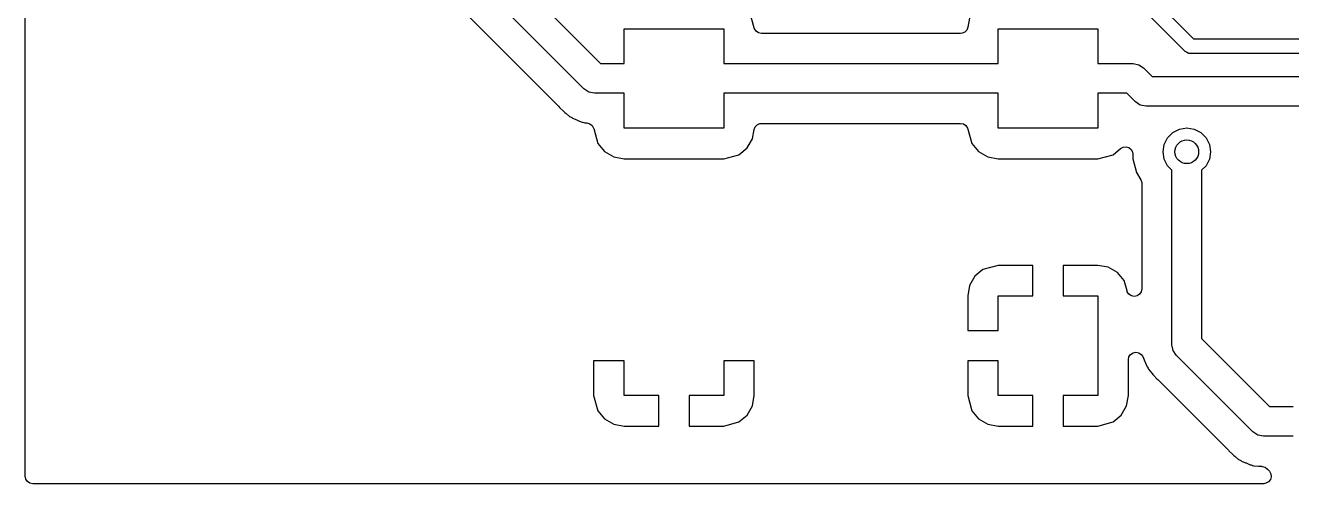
# Model space of a CAD drawing. Extents: x 6.22 to 8.56, y -5.56 to -4.02.
# Drawn here: x 6.22 to 7.06, y -5.56 to -5.256 of the extents above; entities that cross this region are included whole.
import ezdxf

# ---------------------------------------------------------------- set-up
doc = ezdxf.new("R2010")
doc.units = 0
doc.header["$MEASUREMENT"] = 0
doc.layers.add('BLACK', color=7, linetype='CONTINUOUS')

msp = doc.modelspace()

# ---------------------------------------------------------------- linework, layer by layer
at = {"layer": 'BLACK', "linetype": 'CONTINUOUS'}
for p, q in [((6.21996, -5.55504), (6.21996, -4.02496)), ((6.92581, -5.19652), (6.99437, -5.26508)), ((6.52284, -5.20304), (6.60138, -5.28157)), ((6.98885, -5.27348), (6.9203, -5.20492)), ((6.59034, -5.29838), (6.5118, -5.21984)), ((6.505, -5.24127), (6.57347, -5.30973)), ((6.70312, -5.25791), (6.70054, -5.24828)), ((6.84597, -5.25148), (6.84491, -5.25748)), ((6.61698, -5.28157), (6.61698, -5.25842)), ((6.61698, -5.25842), (6.68298, -5.25842)), ((6.68298, -5.25842), (6.68298, -5.28157)), ((6.70333, -5.25853), (6.70312, -5.25791)), ((6.70441, -5.26015), (6.70333, -5.25853)), ((6.70603, -5.26123), (6.70441, -5.26015)), ((6.70795, -5.26161), (6.70603, -5.26123)), ((6.83999, -5.26161), (6.70795, -5.26161)), ((6.84107, -5.2615), (6.83999, -5.26161)), ((6.84286, -5.26071), (6.84107, -5.2615)), ((6.8442, -5.2593), (6.84286, -5.26071)), ((6.84491, -5.25748), (6.8442, -5.2593)), ((6.86502, -5.28157), (6.86502, -5.25842)), ((6.86502, -5.25842), (6.93102, -5.25842)), ((6.93102, -5.25842), (6.93102, -5.28157)), ((6.99437, -5.26508), (7.34313, -5.26508)), ((6.98992, -5.27406), (6.98885, -5.27348)), ((6.99094, -5.27472), (6.98992, -5.27406)), ((6.99119, -5.27476), (6.99094, -5.27472)), ((6.99129, -5.27481), (6.99119, -5.27476)), ((6.99147, -5.2748), (6.99129, -5.27481)), ((6.99233, -5.27492), (6.99147, -5.2748)), ((7.34517, -5.27492), (6.99233, -5.27492)), ((6.60138, -5.28157), (6.61698, -5.28157)), ((6.68298, -5.28157), (6.86502, -5.28157)), ((6.93102, -5.28157), (6.95439, -5.28157)), ((6.95439, -5.28157), (6.95815, -5.28232)), ((6.95815, -5.28232), (6.96135, -5.28446)), ((6.96135, -5.28446), (6.96705, -5.29016)), ((6.96705, -5.29016), (7.07369, -5.29016)), ((6.59353, -5.30051), (6.59034, -5.29838)), ((6.59034, -5.29838), (6.59034, -5.29838)), ((6.5973, -5.30126), (6.59353, -5.30051)), ((6.61698, -5.30126), (6.5973, -5.30126)), ((6.5973, -5.30126), (6.5973, -5.30126)), ((6.61698, -5.32442), (6.61698, -5.30126)), ((6.86502, -5.30126), (6.68298, -5.30126)), ((6.68298, -5.30126), (6.68298, -5.32442)), ((6.86502, -5.32442), (6.86502, -5.30126)), ((6.95031, -5.30126), (6.93102, -5.30126)), ((6.93102, -5.30126), (6.93102, -5.32442)), ((6.95601, -5.30696), (6.95031, -5.30126)), ((6.57347, -5.30973), (6.57416, -5.3106)), ((6.57416, -5.3106), (6.57437, -5.31093)), ((6.57437, -5.31093), (6.57679, -5.31307)), ((6.57679, -5.31307), (6.57701, -5.31328)), ((6.57701, -5.31328), (6.57774, -5.314)), ((6.57774, -5.314), (6.57831, -5.31443)), ((6.57831, -5.31443), (6.57862, -5.31468)), ((6.9575, -5.30795), (6.95601, -5.30696)), ((6.95601, -5.30696), (6.95601, -5.30696)), ((6.9592, -5.30909), (6.9575, -5.30795)), ((6.96297, -5.30984), (6.9592, -5.30909)), ((7.07369, -5.30984), (6.96297, -5.30984)), ((6.96297, -5.30984), (6.96297, -5.30984)), ((6.57862, -5.31468), (6.58077, -5.31658)), ((6.58077, -5.31658), (6.5814, -5.31688)), ((6.5814, -5.31688), (6.58228, -5.31741)), ((6.58228, -5.31741), (6.58284, -5.31783)), ((6.58284, -5.31783), (6.58553, -5.31884)), ((6.58553, -5.31884), (6.5859, -5.31899)), ((6.5859, -5.31899), (6.5885, -5.32021)), ((6.5885, -5.32021), (6.58914, -5.32031)), ((6.58914, -5.32031), (6.59016, -5.32057)), ((6.59016, -5.32057), (6.59083, -5.32082)), ((6.59083, -5.32082), (6.59231, -5.32093)), ((6.59231, -5.32093), (6.59419, -5.32146)), ((6.59419, -5.32146), (6.59573, -5.32266)), ((6.59573, -5.32266), (6.59669, -5.32435)), ((6.7038, -5.32353), (6.70514, -5.32212)), ((6.70514, -5.32212), (6.70693, -5.32134)), ((6.70693, -5.32134), (6.70801, -5.32122)), ((6.70801, -5.32122), (6.84005, -5.32122)), ((6.84005, -5.32122), (6.84197, -5.3216)), ((6.84197, -5.3216), (6.84359, -5.32268)), ((6.84359, -5.32268), (6.84467, -5.32431)), ((6.59669, -5.32435), (6.59677, -5.32463)), ((6.59677, -5.32463), (6.59943, -5.33455)), ((6.68298, -5.32442), (6.61698, -5.32442)), ((6.70203, -5.33135), (6.70309, -5.32535)), ((6.70309, -5.32535), (6.7038, -5.32353)), ((6.84467, -5.32431), (6.84488, -5.32493)), ((6.84488, -5.32493), (6.84746, -5.33455)), ((6.93102, -5.32442), (6.86502, -5.32442)), ((6.97502, -5.33513), (6.97726, -5.33074)), ((6.97726, -5.33074), (6.98074, -5.32726)), ((6.98074, -5.32726), (6.98513, -5.32502)), ((6.98513, -5.32502), (6.99, -5.32425)), ((6.99, -5.32425), (6.99487, -5.32502)), ((6.99487, -5.32502), (6.99926, -5.32726)), ((6.99926, -5.32726), (7.00274, -5.33074)), ((7.00274, -5.33074), (7.00498, -5.33513)), ((6.59943, -5.33455), (6.60396, -5.33994)), ((6.69312, -5.34197), (6.69851, -5.33745)), ((6.69851, -5.33745), (6.70203, -5.33135)), ((6.84746, -5.33455), (6.85199, -5.33994)), ((6.94115, -5.34197), (6.94608, -5.33784)), ((6.94608, -5.33784), (6.94779, -5.3369)), ((6.94779, -5.3369), (6.94973, -5.33669)), ((6.94973, -5.33669), (6.9516, -5.33723)), ((6.9516, -5.33723), (6.95312, -5.33845)), ((6.95312, -5.33845), (6.95406, -5.34016)), ((6.97425, -5.34), (6.97502, -5.33513)), ((7.00498, -5.33513), (7.00575, -5.34)), ((6.60396, -5.33994), (6.61005, -5.34346)), ((6.61005, -5.34346), (6.61699, -5.34469)), ((6.61699, -5.34469), (6.68298, -5.34469)), ((6.68298, -5.34469), (6.69312, -5.34197)), ((6.85199, -5.33994), (6.85808, -5.34346)), ((6.85808, -5.34346), (6.86502, -5.34469)), ((6.86502, -5.34469), (6.93101, -5.34469)), ((6.93101, -5.34469), (6.94115, -5.34197)), ((6.95406, -5.34016), (6.95429, -5.34167)), ((6.95429, -5.34167), (6.95429, -5.3447)), ((6.95429, -5.3447), (6.95672, -5.35378)), ((6.97502, -5.34487), (6.97425, -5.34)), ((6.97726, -5.34926), (6.97502, -5.34487)), ((7.00498, -5.34487), (7.00274, -5.34926)), ((7.00575, -5.34), (7.00498, -5.34487)), ((6.95672, -5.35378), (6.95953, -5.35864)), ((6.98016, -5.35215), (6.97726, -5.34926)), ((6.98016, -5.46795), (6.98016, -5.35215)), ((7.00274, -5.34926), (6.99984, -5.35215)), ((6.99984, -5.35215), (6.99984, -5.46388)), ((6.95953, -5.35864), (6.96015, -5.36048)), ((6.96015, -5.36048), (6.9602, -5.36114)), ((6.9602, -5.36114), (6.9602, -5.43087)), ((6.84949, -5.42255), (6.84597, -5.42865)), ((6.85488, -5.41803), (6.84949, -5.42255)), ((6.86502, -5.41531), (6.85488, -5.41803)), ((6.88798, -5.41531), (6.86502, -5.41531)), ((6.88798, -5.43558), (6.88798, -5.41531)), ((6.93101, -5.41531), (6.90806, -5.41531)), ((6.90806, -5.41531), (6.90806, -5.43558)), ((6.93795, -5.41654), (6.93101, -5.41531)), ((6.94404, -5.42006), (6.93795, -5.41654)), ((6.94857, -5.42545), (6.94404, -5.42006)), ((6.84597, -5.42865), (6.84475, -5.43559)), ((6.95037, -5.43216), (6.94857, -5.42545)), ((6.9602, -5.43087), (6.95982, -5.43278)), ((6.84475, -5.43559), (6.84475, -5.45854)), ((6.86502, -5.43558), (6.88798, -5.43558)), ((6.86502, -5.45854), (6.86502, -5.43558)), ((6.90806, -5.43558), (6.93102, -5.43558)), ((6.93102, -5.43558), (6.93102, -5.50158)), ((6.95058, -5.43278), (6.95037, -5.43216)), ((6.95166, -5.4344), (6.95058, -5.43278)), ((6.95328, -5.43549), (6.95166, -5.4344)), ((6.9552, -5.43587), (6.95328, -5.43549)), ((6.95711, -5.43549), (6.9552, -5.43587)), ((6.95873, -5.4344), (6.95711, -5.43549)), ((6.95982, -5.43278), (6.95873, -5.4344)), ((6.84475, -5.45854), (6.86502, -5.45854)), ((6.99984, -5.46388), (7.04486, -5.5089)), ((6.95275, -5.47436), (6.95437, -5.47327)), ((6.95437, -5.47327), (6.95628, -5.47289)), ((6.95628, -5.47289), (6.9582, -5.47327)), ((6.9582, -5.47327), (6.95982, -5.47436)), ((6.98091, -5.47172), (6.98016, -5.46795)), ((6.98304, -5.47491), (6.98091, -5.47172)), ((6.61698, -5.47862), (6.59672, -5.47862)), ((6.59672, -5.47862), (6.59672, -5.50158)), ((6.61698, -5.50158), (6.61698, -5.47862)), ((6.70325, -5.47862), (6.68298, -5.47862)), ((6.68298, -5.47862), (6.68298, -5.50158)), ((6.70325, -5.50158), (6.70325, -5.47862)), ((6.86502, -5.47862), (6.84475, -5.47862)), ((6.84475, -5.47862), (6.84475, -5.50158)), ((6.86502, -5.50158), (6.86502, -5.47862)), ((6.95128, -5.47789), (6.95167, -5.47598)), ((6.95128, -5.50158), (6.95128, -5.47789)), ((6.95167, -5.47598), (6.95275, -5.47436)), ((6.95982, -5.47436), (6.96084, -5.47582)), ((6.96084, -5.47582), (6.96229, -5.47902)), ((6.96229, -5.47902), (6.96244, -5.47939)), ((6.96244, -5.47939), (6.96341, -5.48209)), ((6.96341, -5.48209), (6.9638, -5.48261)), ((7.03383, -5.5257), (6.98304, -5.47491)), ((6.9638, -5.48261), (6.96434, -5.48352)), ((6.96434, -5.48352), (6.96463, -5.48417)), ((6.96463, -5.48417), (6.96681, -5.4867)), ((6.96681, -5.4867), (6.96704, -5.48699)), ((6.96704, -5.48699), (6.96748, -5.48758)), ((6.96748, -5.48758), (6.96799, -5.48809)), ((6.96799, -5.48809), (6.96824, -5.48836)), ((6.96824, -5.48836), (6.97021, -5.49064)), ((6.97021, -5.49064), (6.97072, -5.49097)), ((6.97072, -5.49097), (6.97153, -5.49163)), ((6.97153, -5.49163), (7.01696, -5.53706)), ((6.59672, -5.50158), (6.59943, -5.51172)), ((6.63994, -5.50158), (6.61698, -5.50158)), ((6.63994, -5.52185), (6.63994, -5.50158)), ((6.68298, -5.50158), (6.66002, -5.50158)), ((6.66002, -5.50158), (6.66002, -5.52185)), ((6.70203, -5.50852), (6.70325, -5.50158)), ((6.84475, -5.50158), (6.84746, -5.51172)), ((6.88798, -5.50158), (6.86502, -5.50158)), ((6.88798, -5.52185), (6.88798, -5.50158)), ((6.93102, -5.50158), (6.90806, -5.50158)), ((6.90806, -5.50158), (6.90806, -5.52185)), ((6.95006, -5.50852), (6.95128, -5.50158)), ((6.59943, -5.51172), (6.60396, -5.51711)), ((6.69312, -5.51913), (6.69851, -5.51461)), ((6.69851, -5.51461), (6.70203, -5.50852)), ((6.84746, -5.51172), (6.85199, -5.51711)), ((6.94115, -5.51913), (6.94654, -5.51461)), ((6.94654, -5.51461), (6.95006, -5.50852)), ((7.04486, -5.5089), (7.06047, -5.5089)), ((6.60396, -5.51711), (6.61005, -5.52063)), ((6.61005, -5.52063), (6.61699, -5.52185)), ((6.61699, -5.52185), (6.63994, -5.52185)), ((6.66002, -5.52185), (6.68298, -5.52185)), ((6.68298, -5.52185), (6.69312, -5.51913)), ((6.85199, -5.51711), (6.85808, -5.52063)), ((6.85808, -5.52063), (6.86502, -5.52185)), ((6.86502, -5.52185), (6.88798, -5.52185)), ((6.90806, -5.52185), (6.93101, -5.52185)), ((6.93101, -5.52185), (6.94115, -5.51913)), ((7.03702, -5.52783), (7.03383, -5.5257)), ((7.03383, -5.5257), (7.03383, -5.5257)), ((7.04079, -5.52858), (7.03702, -5.52783)), ((7.06047, -5.52858), (7.04079, -5.52858)), ((7.01696, -5.53706), (7.01765, -5.53792)), ((7.01765, -5.53792), (7.01786, -5.53825)), ((7.01786, -5.53825), (7.02028, -5.54039)), ((7.02028, -5.54039), (7.0205, -5.5406)), ((7.0205, -5.5406), (7.02123, -5.54133)), ((7.02123, -5.54133), (7.02179, -5.54175)), ((7.02179, -5.54175), (7.02211, -5.54201)), ((7.02211, -5.54201), (7.02426, -5.54391)), ((7.02426, -5.54391), (7.02489, -5.5442)), ((7.02489, -5.5442), (7.02577, -5.54473)), ((7.02577, -5.54473), (7.02633, -5.54515)), ((7.02633, -5.54515), (7.02902, -5.54616)), ((7.02902, -5.54616), (7.02939, -5.54631)), ((7.02939, -5.54631), (7.03198, -5.54753)), ((7.03198, -5.54753), (7.03263, -5.54763)), ((7.03263, -5.54763), (7.03365, -5.54789)), ((7.03365, -5.54789), (7.03432, -5.54815)), ((7.03432, -5.54815), (7.03765, -5.54839)), ((7.03765, -5.54839), (7.03802, -5.54844)), ((7.03802, -5.54844), (7.03874, -5.54854)), ((7.03874, -5.54854), (7.03946, -5.54854)), ((7.03946, -5.54854), (7.03984, -5.54856)), ((7.03984, -5.54856), (7.04014, -5.54858)), ((7.04014, -5.54858), (7.04202, -5.5491)), ((7.04202, -5.5491), (7.0436, -5.55035)), ((6.22034, -5.55695), (6.21996, -5.55504)), ((6.22143, -5.55857), (6.22034, -5.55695)), ((7.0436, -5.55035), (7.04483, -5.55183)), ((7.04544, -5.55735), (7.04422, -5.55887)), ((7.04483, -5.55183), (7.04577, -5.55354)), ((7.04598, -5.55548), (7.04544, -5.55735)), ((7.04577, -5.55354), (7.04598, -5.55548)), ((6.22305, -5.55966), (6.22143, -5.55857)), ((6.22496, -5.56004), (6.22305, -5.55966)), ((7.041, -5.56004), (6.22496, -5.56004)), ((7.04251, -5.55981), (7.041, -5.56004)), ((7.04422, -5.55887), (7.04251, -5.55981))]:
    msp.add_line(p, q, dxfattribs=at)
at = {"layer": 'BLACK'}
msp.add_circle((6.99, -5.34), 0.00787, dxfattribs=at)

doc.saveas('drawing.dxf')
